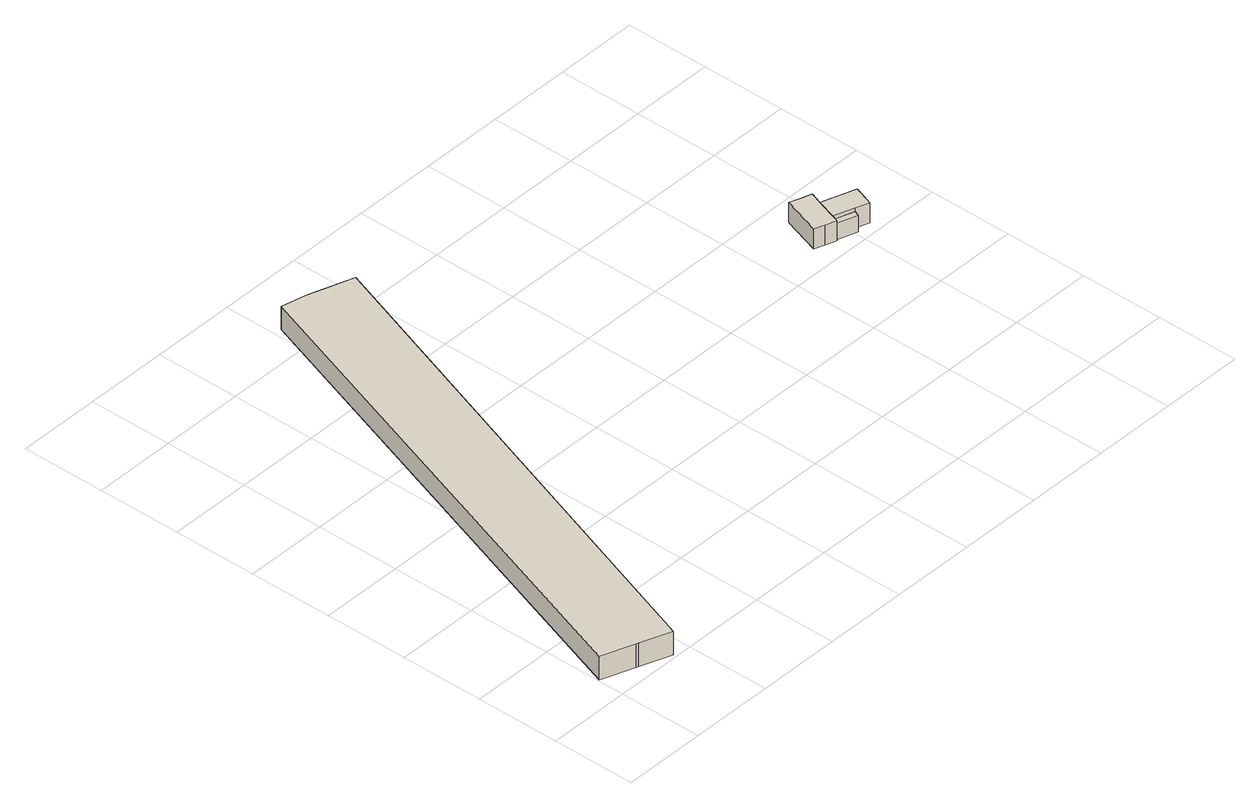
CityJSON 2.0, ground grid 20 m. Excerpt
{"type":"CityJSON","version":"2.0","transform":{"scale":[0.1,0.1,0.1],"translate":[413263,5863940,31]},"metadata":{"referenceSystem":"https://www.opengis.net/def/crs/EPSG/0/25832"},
"CityObjects":{
"building1":{"type":"Building","attributes":{"Gemeindeschluessel":"03454042","AbsoluteHoehe":"31.298","MittlereTraufHoehe":"37.165","Firsthoehe":"38.084","function":"31001_2100","roofType":"3100","measuredHeight":6.79},"address":[{"country":"Germany","locality":"Rastdorf"}],"geometry":[{"type":"MultiSurface","lod":"1","boundaries":[[[0,1,2,3,4,5,6,7]],[[8,9,10,11,12,13,14,15]],[[8,15,7,6]],[[9,8,6,5]],[[10,9,5,4]],[[11,10,4,3]],[[12,11,3,2]],[[13,12,2,1]],[[14,13,1,0]],[[15,14,0,7]]]}]},
"building2":{"type":"Building","attributes":{"Gemeindeschluessel":"03454042","AbsoluteHoehe":"33.686","MittlereTraufHoehe":"38.058","Firsthoehe":"40.159","function":"31001_2000","roofType":"3100","measuredHeight":6.47},"address":[{"country":"Germany","locality":"Rastdorf"}],"children":["building2-1","building2-2"],"geometry":[{"type":"MultiSurface","lod":"1","boundaries":[[[16,17,18,19,20,21,22,23]],[[24,25,26,27,28,29,30,31]],[[24,31,23,22]],[[25,24,22,21]],[[26,25,21,20]],[[27,26,20,19]],[[28,27,19,18]],[[29,28,18,17]],[[16,32,33,34]],[[31,30,16,23]],[[32,30,35,33]],[[34,33,35,29,17]]]}]},
"building2-1":{"type":"BuildingPart","attributes":{"AbsoluteHoehe":"33.686","MittlereTraufHoehe":"37.934","Firsthoehe":"37.934","roofType":"1000","measuredHeight":4.25},"parents":["building2"],"geometry":[{"type":"MultiSurface","lod":"1","boundaries":[[[36,37,33,32]],[[35,38,39,30]],[[39,38,37,36]],[[30,39,36,32]],[[33,35,30,32]],[[38,35,33,37]]]}]},
"building2-2":{"type":"BuildingPart","attributes":{"AbsoluteHoehe":"33.686","MittlereTraufHoehe":"37.97","Firsthoehe":"40.159","roofType":"5000","measuredHeight":6.47},"parents":["building2"],"geometry":[{"type":"MultiSurface","lod":"1","boundaries":[[[40,41,42,43,17,34]],[[29,44,45,46,38,35]],[[44,29,17,43]],[[45,44,43,42]],[[46,45,42,41]],[[38,46,41,40]],[[34,33,37,40]],[[29,35,33,34,17]],[[33,35,38,37]]]}]}
},
"vertices":[
[586,1224,62],[504,1251,62],[478,1260,62],[420,1273,62],[4,64,62],[82,36,62],[88,34,62],[161,8,62],[88,34,3],[82,36,3],[4,64,3],[420,1273,3],[478,1260,3],[504,1251,3],[586,1224,3],[161,8,3],
[1338,621,78],[1358,682,78],[1368,711,78],[1342,719,78],[1317,728,78],[1287,635,78],[1312,627,78],[1337,618,78],[1312,627,27],[1287,635,27],[1317,728,27],[1342,719,27],[1368,711,27],[1358,682,27],[1338,621,27],[1337,618,27],[1338,621,69],[1342,634,69],[1342,634,78],[1342,634,27],
[1386,605,69],[1391,618,69],[1391,618,27],[1386,605,27],
[1391,618,78],[1423,607,78],[1431,631,78],[1439,655,78],[1439,655,27],[1431,631,27],[1423,607,27]
]}
